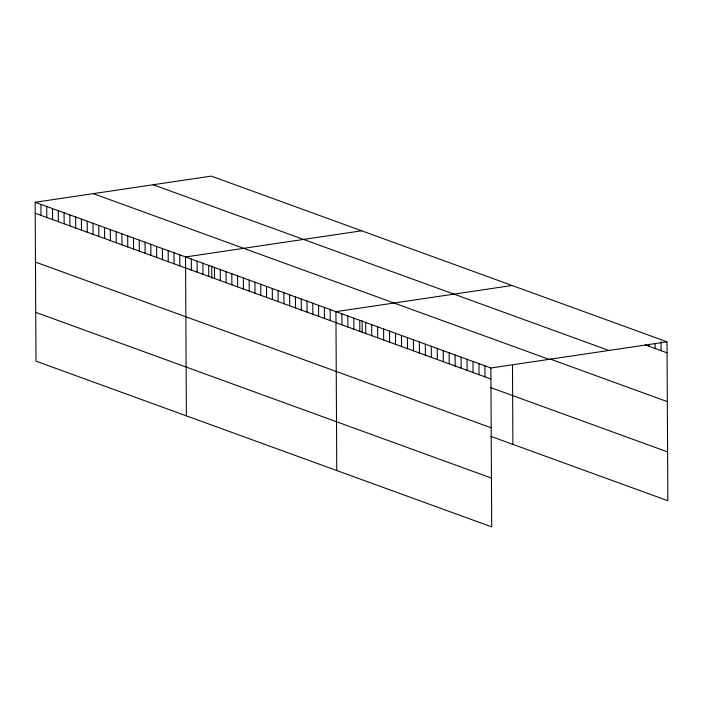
<?xml version="1.0" encoding="UTF-8"?>
<svg xmlns="http://www.w3.org/2000/svg" width="703" height="703" viewBox="0 0 703 703"><rect width="100%" height="100%" fill="white"/><g stroke="black" fill="none" stroke-linecap="round" stroke-linejoin="round"><path stroke-width="1.05" d="M35.15 202.271L490.879 367.994L491.705 526.89L35.985 361.166L35.15 202.271L211.295 176.11L667.015 341.834L667.85 500.729L490.729 436.317M361.685 230.795L185.539 256.964L186.374 415.86M512.074 285.488L335.929 311.649L336.763 470.544M490.879 367.994L667.015 341.834M645.222 344.892L667.077 352.844M153.166 184.74L608.895 350.463M550.124 359.022L667.332 401.641M93.279 193.641L548.999 359.365M35.212 213.281L490.931 379.005M490.474 387.52L667.595 451.924M35.466 262.087L491.186 427.811M35.73 312.36L491.45 478.093M661.066 341.667L661.119 350.674M655.134 343.503L655.161 348.503M649.185 344.338L649.194 346.342M512.487 365.411L512.9 444.384M484.912 365.832L484.973 376.834M478.954 363.662L479.015 374.673M472.996 361.491L473.057 372.502M467.038 359.33L467.1 370.34M461.08 357.159L461.133 368.17M455.122 354.997L455.175 365.999M449.155 352.827L449.217 363.838M443.198 350.656L443.259 361.667M437.24 348.495L437.301 359.497M431.282 346.324L431.334 357.335M425.324 344.154L425.377 355.164M419.366 341.992L419.419 353.003M413.399 339.821L413.461 350.832M407.441 337.66L407.503 348.662M401.483 335.489L401.545 346.5M395.525 333.319L395.578 344.329M389.567 331.157L389.62 342.168M383.601 328.986L383.662 339.997M377.643 326.825L377.704 337.827M371.685 324.654L371.746 335.665M365.727 322.484L365.78 333.494M362.15 320.779L362.212 332.844M359.769 320.322L359.822 331.324M353.811 318.151L353.864 329.162M347.844 315.981L347.906 326.992M341.886 313.819L341.948 324.83M330.146 309.548L330.199 320.559M324.364 307.439L324.417 318.45M318.573 305.339L318.635 316.35M312.791 303.239L312.853 314.241M307.009 301.13L307.062 312.141M301.227 299.03L301.279 310.041M295.436 296.93L295.497 307.932M289.654 294.821L289.715 305.831M283.871 292.72L283.933 303.731M278.089 290.62L278.142 301.622M272.298 288.511L272.36 299.522M266.516 286.411L266.578 297.422M260.734 284.302L260.795 295.313M254.952 282.202L255.004 293.213M249.17 280.102L249.222 291.104M243.379 277.993L243.44 289.003M237.596 275.892L237.658 286.903M231.814 273.792L231.867 284.794M226.032 271.683L226.085 282.694M220.241 269.583L220.303 280.594M214.459 267.474L214.52 278.485M211.761 266.086L211.823 278.16M208.677 265.374L208.738 276.384M202.895 263.274L202.947 274.284M197.104 261.164L197.165 272.175M191.321 259.064L191.383 270.075M179.757 254.855L179.81 265.866M173.975 252.755L174.028 263.766M168.184 250.655L168.245 261.657M162.402 248.546L162.463 259.556M156.62 246.445L156.672 257.456M150.837 244.336L150.89 255.347M145.046 242.236L145.108 253.247M139.264 240.136L139.326 251.138M133.482 238.027L133.535 249.038M127.7 235.927L127.753 246.938M121.909 233.827L121.971 244.829M116.127 231.718L116.188 242.728M110.345 229.617L110.406 240.628M104.562 227.517L104.615 238.519M98.78 225.408L98.833 236.419M92.989 223.308L93.051 234.319M87.207 221.199L87.269 232.21M81.425 219.099L81.478 230.109M75.643 216.999L75.696 228M69.852 214.89L69.913 225.9M64.07 212.789L64.131 223.8M58.287 210.689L58.34 221.691M52.505 208.58L52.558 219.591M46.714 206.48L46.776 217.491M40.932 204.38L40.994 215.382"/></g></svg>
